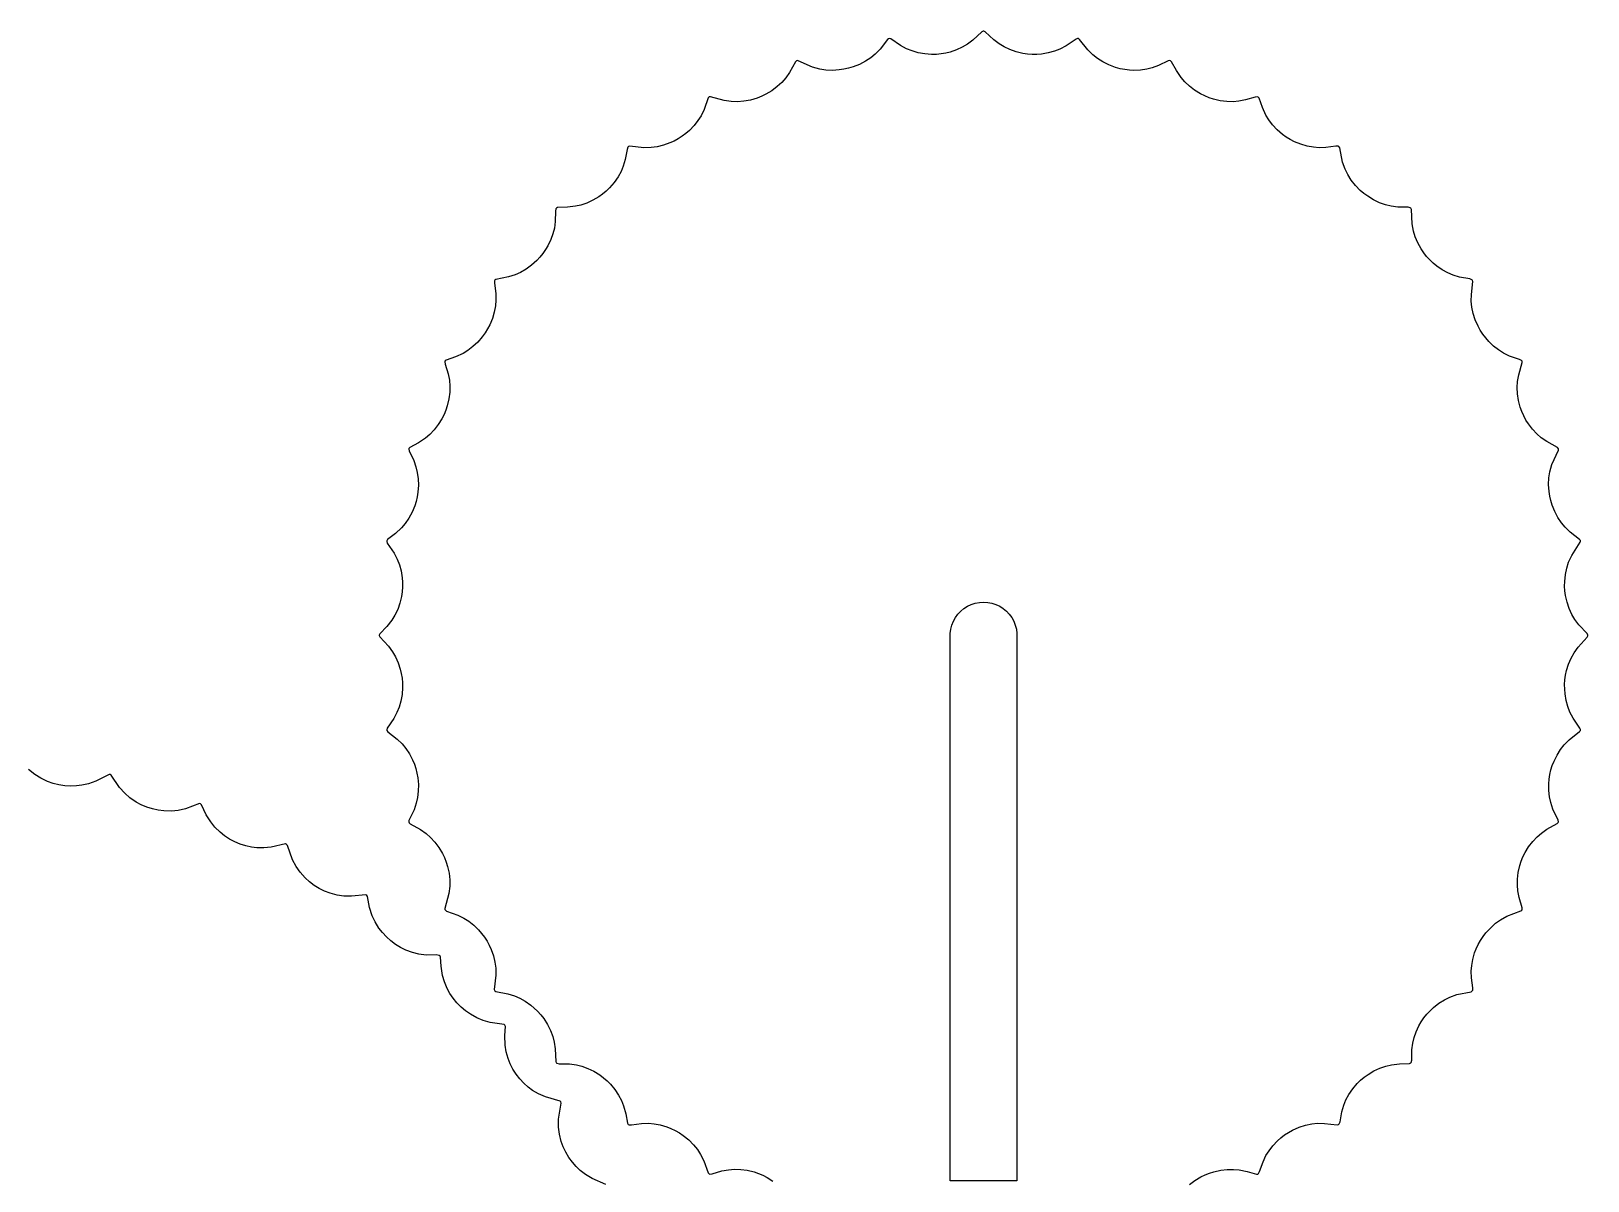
# Model space of a CAD drawing. Header units: centimetres. Extents: x 0.5 to 58.9, y 0.2 to 79.9.
# Drawn here: x 34.26 to 52.92, y 55.66 to 69.44 of the extents above; entities that cross this region are included whole.
import ezdxf

# ---------------------------------------------------------------- set-up
doc = ezdxf.new("R2010")
doc.units = ezdxf.units.CM
doc.layers.get('0').update_dxf_attribs({"lineweight": 25, "true_color": 0xffffff})

msp = doc.modelspace()

# ---------------------------------------------------------------- linework, layer by layer
for p, q in [((45.656, 69.431), (45.551, 69.331)), ((45.672, 69.439), (45.656, 69.431)), ((45.682, 69.44), (45.672, 69.439)), ((45.698, 69.432), (45.682, 69.44)), ((45.8, 69.336), (45.698, 69.432)), ((44.438, 69.225), (44.38, 69.166)), ((44.525, 69.339), (44.438, 69.225)), ((44.54, 69.349), (44.525, 69.339)), ((44.55, 69.351), (44.54, 69.349)), ((44.567, 69.346), (44.55, 69.351)), ((44.684, 69.266), (44.567, 69.346)), ((44.756, 69.228), (44.684, 69.266)), ((44.821, 69.202), (44.756, 69.228)), ((45.354, 69.215), (45.278, 69.189)), ((45.423, 69.247), (45.354, 69.215)), ((45.484, 69.282), (45.423, 69.247)), ((45.551, 69.331), (45.484, 69.282)), ((45.865, 69.287), (45.8, 69.336)), ((45.925, 69.251), (45.865, 69.287)), ((45.993, 69.219), (45.925, 69.251)), ((46.069, 69.192), (45.993, 69.219)), ((46.593, 69.225), (46.527, 69.199)), ((46.667, 69.263), (46.593, 69.225)), ((46.787, 69.345), (46.667, 69.263)), ((46.804, 69.351), (46.787, 69.345)), ((46.815, 69.35), (46.804, 69.351)), ((46.829, 69.34), (46.815, 69.35)), ((46.927, 69.216), (46.829, 69.34)), ((46.987, 69.157), (46.927, 69.216)), ((43.423, 69.071), (43.354, 68.946)), ((43.436, 69.084), (43.423, 69.071)), ((43.445, 69.087), (43.436, 69.084)), ((43.456, 69.086), (43.445, 69.087)), ((43.628, 69.009), (43.456, 69.086)), ((44.191, 69.042), (44.114, 69.011)), ((44.262, 69.079), (44.191, 69.042)), ((44.326, 69.121), (44.262, 69.079)), ((44.38, 69.166), (44.326, 69.121)), ((44.893, 69.181), (44.821, 69.202)), ((44.972, 69.167), (44.893, 69.181)), ((45.055, 69.161), (44.972, 69.167)), ((45.112, 69.162), (45.055, 69.161)), ((45.168, 69.167), (45.112, 69.162)), ((45.224, 69.176), (45.168, 69.167)), ((45.278, 69.189), (45.224, 69.176)), ((46.15, 69.173), (46.069, 69.192)), ((46.206, 69.165), (46.15, 69.173)), ((46.262, 69.161), (46.206, 69.165)), ((46.318, 69.161), (46.262, 69.161)), ((46.374, 69.166), (46.318, 69.161)), ((46.453, 69.179), (46.374, 69.166)), ((46.527, 69.199), (46.453, 69.179)), ((47.043, 69.112), (46.987, 69.157)), ((47.108, 69.071), (47.043, 69.112)), ((47.181, 69.035), (47.108, 69.071)), ((47.259, 69.005), (47.181, 69.035)), ((47.891, 69.083), (47.775, 69.027)), ((47.909, 69.087), (47.891, 69.083)), ((47.919, 69.084), (47.909, 69.087)), ((47.932, 69.073), (47.919, 69.084)), ((47.989, 68.967), (47.932, 69.073)), ((43.307, 68.879), (43.261, 68.826)), ((43.354, 68.946), (43.307, 68.879)), ((43.714, 68.986), (43.628, 69.009)), ((43.787, 68.974), (43.714, 68.986)), ((43.866, 68.97), (43.787, 68.974)), ((43.949, 68.975), (43.866, 68.97)), ((44.004, 68.983), (43.949, 68.975)), ((44.06, 68.995), (44.004, 68.983)), ((44.114, 69.011), (44.06, 68.995)), ((47.314, 68.99), (47.259, 69.005)), ((47.37, 68.98), (47.314, 68.99)), ((47.425, 68.973), (47.37, 68.98)), ((47.48, 68.97), (47.425, 68.973)), ((47.56, 68.973), (47.48, 68.97)), ((47.634, 68.984), (47.56, 68.973)), ((47.7, 69), (47.634, 68.984)), ((47.775, 69.027), (47.7, 69)), ((48.044, 68.885), (47.989, 68.967)), ((48.089, 68.833), (48.044, 68.885)), ((43.019, 68.659), (42.966, 68.638)), ((43.069, 68.683), (43.019, 68.659)), ((43.141, 68.726), (43.069, 68.683)), ((43.205, 68.775), (43.141, 68.726)), ((43.261, 68.826), (43.205, 68.775)), ((48.144, 68.781), (48.089, 68.833)), ((48.207, 68.732), (48.144, 68.781)), ((48.278, 68.688), (48.207, 68.732)), ((48.328, 68.663), (48.278, 68.688)), ((48.381, 68.642), (48.328, 68.663)), ((42.328, 68.501), (42.292, 68.427)), ((42.379, 68.64), (42.328, 68.501)), ((42.391, 68.651), (42.379, 68.64)), ((42.407, 68.653), (42.391, 68.651)), ((42.57, 68.608), (42.407, 68.653)), ((42.655, 68.596), (42.57, 68.608)), ((42.727, 68.594), (42.655, 68.596)), ((42.805, 68.6), (42.727, 68.594)), ((42.885, 68.614), (42.805, 68.6)), ((42.966, 68.638), (42.885, 68.614)), ((48.434, 68.624), (48.381, 68.642)), ((48.515, 68.605), (48.434, 68.624)), ((48.594, 68.596), (48.515, 68.605)), ((48.669, 68.594), (48.594, 68.596)), ((48.738, 68.6), (48.669, 68.594)), ((48.816, 68.615), (48.738, 68.6)), ((48.932, 68.65), (48.816, 68.615)), ((48.959, 68.653), (48.932, 68.65)), ((48.968, 68.649), (48.959, 68.653)), ((48.979, 68.636), (48.968, 68.649)), ((49.019, 68.523), (48.979, 68.636)), ((49.06, 68.434), (49.019, 68.523)), ((42.208, 68.309), (42.153, 68.251)), ((42.255, 68.368), (42.208, 68.309)), ((42.292, 68.427), (42.255, 68.368)), ((49.096, 68.376), (49.06, 68.434)), ((49.142, 68.316), (49.096, 68.376)), ((49.196, 68.257), (49.142, 68.316)), ((41.918, 68.1), (41.841, 68.072)), ((41.969, 68.123), (41.918, 68.1)), ((42.019, 68.15), (41.969, 68.123)), ((42.066, 68.18), (42.019, 68.15)), ((42.111, 68.214), (42.066, 68.18)), ((42.153, 68.251), (42.111, 68.214)), ((49.259, 68.203), (49.196, 68.257)), ((49.305, 68.17), (49.259, 68.203)), ((49.353, 68.141), (49.305, 68.17)), ((49.403, 68.115), (49.353, 68.141)), ((49.48, 68.084), (49.403, 68.115)), ((41.406, 68.023), (41.384, 67.901)), ((41.415, 68.05), (41.406, 68.023)), ((41.422, 68.058), (41.415, 68.05)), ((41.438, 68.062), (41.422, 68.058)), ((41.607, 68.043), (41.438, 68.062)), ((41.693, 68.045), (41.607, 68.043)), ((41.765, 68.054), (41.693, 68.045)), ((41.841, 68.072), (41.765, 68.054)), ((49.557, 68.061), (49.48, 68.084)), ((49.631, 68.048), (49.557, 68.061)), ((49.699, 68.043), (49.631, 68.048)), ((49.78, 68.045), (49.699, 68.043)), ((49.9, 68.061), (49.78, 68.045)), ((49.928, 68.061), (49.9, 68.061)), ((49.937, 68.056), (49.928, 68.061)), ((49.946, 68.041), (49.937, 68.056)), ((49.98, 67.87), (49.946, 68.041)), ((41.333, 67.759), (41.297, 67.693)), ((41.36, 67.823), (41.333, 67.759)), ((41.384, 67.901), (41.36, 67.823)), ((50.01, 67.788), (49.98, 67.87)), ((50.042, 67.723), (50.01, 67.788)), ((50.083, 67.656), (50.042, 67.723)), ((41.197, 67.564), (41.156, 67.524)), ((41.251, 67.627), (41.197, 67.564)), ((41.297, 67.693), (41.251, 67.627)), ((50.134, 67.592), (50.083, 67.656)), ((50.193, 67.531), (50.134, 67.592)), ((40.853, 67.356), (40.786, 67.341)), ((40.923, 67.38), (40.853, 67.356)), ((40.996, 67.413), (40.923, 67.38)), ((41.067, 67.455), (40.996, 67.413)), ((41.113, 67.488), (41.067, 67.455)), ((41.156, 67.524), (41.113, 67.488)), ((50.235, 67.494), (50.193, 67.531)), ((50.281, 67.461), (50.235, 67.494)), ((50.352, 67.417), (50.281, 67.461)), ((50.424, 67.383), (50.352, 67.417)), ((50.495, 67.358), (50.424, 67.383)), ((50.562, 67.342), (50.495, 67.358)), ((40.547, 67.284), (40.545, 67.16)), ((40.552, 67.312), (40.547, 67.284)), ((40.558, 67.32), (40.552, 67.312)), ((40.573, 67.327), (40.558, 67.32)), ((40.69, 67.33), (40.573, 67.327)), ((40.786, 67.341), (40.69, 67.33)), ((50.642, 67.331), (50.562, 67.342)), ((50.765, 67.329), (50.642, 67.331)), ((50.792, 67.324), (50.765, 67.329)), ((50.8, 67.318), (50.792, 67.324)), ((50.807, 67.302), (50.8, 67.318)), ((50.815, 67.129), (50.807, 67.302)), ((40.517, 67.013), (40.492, 66.942)), ((40.534, 67.08), (40.517, 67.013)), ((40.545, 67.16), (40.534, 67.08)), ((50.831, 67.044), (50.815, 67.129)), ((50.852, 66.974), (50.831, 67.044)), ((40.429, 66.822), (40.397, 66.776)), ((40.457, 66.869), (40.429, 66.822)), ((40.492, 66.942), (40.457, 66.869)), ((50.882, 66.902), (50.852, 66.974)), ((50.921, 66.83), (50.882, 66.902)), ((50.953, 66.784), (50.921, 66.83)), ((40.261, 66.634), (40.196, 66.587)), ((40.324, 66.69), (40.261, 66.634)), ((40.362, 66.732), (40.324, 66.69)), ((40.397, 66.776), (40.362, 66.732)), ((50.987, 66.739), (50.953, 66.784)), ((51.025, 66.698), (50.987, 66.739)), ((51.066, 66.659), (51.025, 66.698)), ((51.109, 66.624), (51.066, 66.659)), ((51.175, 66.578), (51.109, 66.624)), ((39.82, 66.456), (39.815, 66.447)), ((39.815, 66.447), (39.815, 66.42)), ((39.815, 66.42), (39.831, 66.298)), ((39.834, 66.465), (39.82, 66.456)), ((39.985, 66.495), (39.834, 66.465)), ((40.064, 66.52), (39.985, 66.495)), ((40.129, 66.549), (40.064, 66.52)), ((40.196, 66.587), (40.129, 66.549)), ((51.241, 66.542), (51.175, 66.578)), ((51.305, 66.515), (51.241, 66.542)), ((51.382, 66.492), (51.305, 66.515)), ((51.504, 66.47), (51.382, 66.492)), ((51.531, 66.461), (51.504, 66.47)), ((51.524, 66.286), (51.542, 66.438)), ((51.538, 66.454), (51.531, 66.461)), ((51.542, 66.438), (51.538, 66.454)), ((39.831, 66.298), (39.833, 66.217)), ((51.523, 66.203), (51.524, 66.286)), ((39.814, 66.074), (39.792, 65.998)), ((39.828, 66.148), (39.814, 66.074)), ((39.833, 66.217), (39.828, 66.148)), ((51.531, 66.133), (51.523, 66.203)), ((51.546, 66.058), (51.531, 66.133)), ((51.57, 65.981), (51.546, 66.058)), ((39.734, 65.871), (39.704, 65.823)), ((39.76, 65.921), (39.734, 65.871)), ((39.792, 65.998), (39.76, 65.921)), ((51.604, 65.905), (51.57, 65.981)), ((51.631, 65.855), (51.604, 65.905)), ((39.617, 65.714), (39.558, 65.66)), ((39.671, 65.777), (39.617, 65.714)), ((39.704, 65.823), (39.671, 65.777)), ((51.662, 65.808), (51.631, 65.855)), ((51.696, 65.763), (51.662, 65.808)), ((51.732, 65.721), (51.696, 65.763)), ((51.79, 65.666), (51.732, 65.721)), ((39.227, 65.488), (39.223, 65.478)), ((39.239, 65.499), (39.227, 65.488)), ((39.351, 65.538), (39.239, 65.499)), ((39.44, 65.579), (39.351, 65.538)), ((39.499, 65.615), (39.44, 65.579)), ((39.558, 65.66), (39.499, 65.615)), ((51.85, 65.62), (51.79, 65.666)), ((51.909, 65.583), (51.85, 65.62)), ((51.982, 65.547), (51.909, 65.583)), ((52.1, 65.506), (51.982, 65.547)), ((52.125, 65.493), (52.1, 65.506)), ((52.131, 65.485), (52.125, 65.493)), ((52.133, 65.469), (52.131, 65.485)), ((39.223, 65.478), (39.226, 65.451)), ((39.226, 65.451), (39.262, 65.335)), ((39.262, 65.335), (39.276, 65.256)), ((52.078, 65.242), (52.092, 65.323)), ((52.092, 65.323), (52.133, 65.469)), ((39.28, 65.112), (39.27, 65.032)), ((39.276, 65.256), (39.282, 65.187)), ((39.282, 65.187), (39.28, 65.112)), ((52.074, 65.171), (52.078, 65.242)), ((52.077, 65.095), (52.074, 65.171)), ((39.251, 64.952), (39.234, 64.898)), ((39.27, 65.032), (39.251, 64.952)), ((52.089, 65.015), (52.077, 65.095)), ((52.11, 64.934), (52.089, 65.015)), ((52.129, 64.881), (52.11, 64.934)), ((39.187, 64.795), (39.143, 64.725)), ((39.212, 64.846), (39.187, 64.795)), ((39.234, 64.898), (39.212, 64.846)), ((52.152, 64.829), (52.129, 64.881)), ((52.178, 64.78), (52.152, 64.829)), ((52.208, 64.733), (52.178, 64.78)), ((38.989, 64.563), (38.908, 64.508)), ((39.042, 64.608), (38.989, 64.563)), ((39.094, 64.662), (39.042, 64.608)), ((39.143, 64.725), (39.094, 64.662)), ((52.256, 64.669), (52.208, 64.733)), ((52.308, 64.614), (52.256, 64.669)), ((52.36, 64.568), (52.308, 64.614)), ((52.427, 64.521), (52.36, 64.568)), ((38.791, 64.438), (38.789, 64.429)), ((38.789, 64.429), (38.793, 64.41)), ((38.803, 64.451), (38.791, 64.438)), ((38.793, 64.41), (38.849, 64.294)), ((38.908, 64.508), (38.803, 64.451)), ((52.557, 64.449), (52.427, 64.521)), ((52.489, 64.246), (52.566, 64.419)), ((52.566, 64.436), (52.557, 64.449)), ((52.566, 64.419), (52.566, 64.436)), ((38.849, 64.294), (38.876, 64.218)), ((38.876, 64.218), (38.892, 64.151)), ((52.465, 64.16), (52.489, 64.246)), ((38.892, 64.151), (38.903, 64.077)), ((38.906, 63.998), (38.9, 63.915)), ((38.903, 64.077), (38.906, 63.998)), ((52.45, 64.007), (52.454, 64.087)), ((52.455, 63.925), (52.45, 64.007)), ((52.454, 64.087), (52.465, 64.16)), ((38.878, 63.804), (38.861, 63.75)), ((38.891, 63.859), (38.878, 63.804)), ((38.9, 63.915), (38.891, 63.859)), ((52.463, 63.869), (52.455, 63.925)), ((52.475, 63.814), (52.463, 63.869)), ((52.492, 63.76), (52.475, 63.814)), ((38.829, 63.674), (38.791, 63.603)), ((38.861, 63.75), (38.829, 63.674)), ((52.523, 63.683), (52.492, 63.76)), ((52.56, 63.612), (52.523, 63.683)), ((38.703, 63.489), (38.631, 63.422)), ((38.748, 63.542), (38.703, 63.489)), ((38.791, 63.603), (38.748, 63.542)), ((52.603, 63.549), (52.56, 63.612)), ((52.648, 63.495), (52.603, 63.549)), ((52.706, 63.437), (52.648, 63.495)), ((52.819, 63.35), (52.706, 63.437)), ((38.526, 63.334), (38.525, 63.324)), ((38.525, 63.324), (38.532, 63.306)), ((38.535, 63.348), (38.526, 63.334)), ((38.532, 63.306), (38.614, 63.185)), ((38.631, 63.422), (38.535, 63.348)), ((52.726, 63.157), (52.829, 63.315)), ((52.83, 63.336), (52.819, 63.35)), ((52.829, 63.315), (52.831, 63.326)), ((52.831, 63.326), (52.83, 63.336)), ((38.614, 63.185), (38.652, 63.111)), ((38.652, 63.111), (38.678, 63.045)), ((52.667, 63.006), (52.689, 63.076)), ((52.689, 63.076), (52.726, 63.157)), ((38.678, 63.045), (38.698, 62.971)), ((38.698, 62.971), (38.711, 62.891)), ((38.711, 62.891), (38.715, 62.836)), ((52.642, 62.846), (52.65, 62.928)), ((52.65, 62.928), (52.667, 63.006)), ((38.711, 62.723), (38.703, 62.667)), ((38.715, 62.78), (38.711, 62.723)), ((38.715, 62.836), (38.715, 62.78)), ((52.641, 62.79), (52.642, 62.846)), ((52.644, 62.733), (52.641, 62.79)), ((52.652, 62.677), (52.644, 62.733)), ((38.657, 62.511), (38.624, 62.443)), ((38.683, 62.586), (38.657, 62.511)), ((38.703, 62.667), (38.683, 62.586)), ((45.404, 62.49), (45.443, 62.522)), ((45.443, 62.522), (45.485, 62.549)), ((45.485, 62.549), (45.531, 62.57)), ((45.531, 62.57), (45.579, 62.585)), ((45.579, 62.585), (45.628, 62.595)), ((45.628, 62.595), (45.678, 62.598)), ((45.678, 62.598), (45.728, 62.595)), ((45.728, 62.595), (45.778, 62.585)), ((45.778, 62.585), (45.825, 62.57)), ((45.825, 62.57), (45.871, 62.549)), ((45.871, 62.549), (45.913, 62.522)), ((45.913, 62.522), (45.952, 62.49)), ((52.67, 62.596), (52.652, 62.677)), ((52.696, 62.52), (52.67, 62.596)), ((52.728, 62.451), (52.696, 62.52)), ((38.588, 62.383), (38.527, 62.305)), ((38.624, 62.443), (38.588, 62.383)), ((45.285, 62.273), (45.298, 62.322)), ((45.298, 62.322), (45.316, 62.368)), ((45.316, 62.368), (45.34, 62.412)), ((45.34, 62.412), (45.37, 62.453)), ((45.37, 62.453), (45.404, 62.49)), ((45.952, 62.49), (45.986, 62.453)), ((45.986, 62.453), (46.016, 62.412)), ((46.016, 62.412), (46.04, 62.368)), ((46.04, 62.368), (46.058, 62.322)), ((46.058, 62.322), (46.071, 62.273)), ((52.764, 62.39), (52.728, 62.451)), ((52.812, 62.324), (52.764, 62.39)), ((52.911, 62.22), (52.812, 62.324)), ((38.444, 62.217), (38.436, 62.202)), ((38.436, 62.202), (38.436, 62.197)), ((38.436, 62.197), (38.442, 62.181)), ((38.442, 62.181), (38.546, 62.069)), ((38.527, 62.305), (38.444, 62.217)), ((45.278, 55.665), (45.279, 62.223)), ((45.279, 62.223), (45.285, 62.273)), ((46.071, 62.273), (46.077, 62.223)), ((46.077, 62.223), (46.078, 55.665)), ((52.803, 62.06), (52.912, 62.178)), ((52.92, 62.203), (52.911, 62.22)), ((52.912, 62.178), (52.92, 62.193)), ((52.92, 62.193), (52.92, 62.203)), ((38.546, 62.069), (38.595, 62.003)), ((38.595, 62.003), (38.63, 61.941)), ((38.63, 61.941), (38.662, 61.872)), ((52.719, 61.927), (52.754, 61.99)), ((52.754, 61.99), (52.803, 62.06)), ((38.662, 61.872), (38.687, 61.795)), ((38.687, 61.795), (38.7, 61.741)), ((52.653, 61.724), (52.664, 61.778)), ((52.664, 61.778), (52.688, 61.856)), ((52.688, 61.856), (52.719, 61.927)), ((38.7, 61.741), (38.709, 61.686)), ((38.709, 61.686), (38.714, 61.629)), ((38.715, 61.573), (38.709, 61.49)), ((38.714, 61.629), (38.715, 61.573)), ((52.641, 61.611), (52.645, 61.668)), ((52.642, 61.555), (52.641, 61.611)), ((52.645, 61.668), (52.653, 61.724)), ((38.695, 61.411), (38.673, 61.338)), ((38.709, 61.49), (38.695, 61.411)), ((52.646, 61.5), (52.642, 61.555)), ((52.659, 61.42), (52.646, 61.5)), ((52.68, 61.347), (52.659, 61.42)), ((38.609, 61.202), (38.53, 61.086)), ((38.647, 61.274), (38.609, 61.202)), ((38.673, 61.338), (38.647, 61.274)), ((52.705, 61.281), (52.68, 61.347)), ((52.743, 61.208), (52.705, 61.281)), ((52.825, 61.088), (52.743, 61.208)), ((38.53, 61.086), (38.525, 61.069)), ((38.525, 61.069), (38.527, 61.059)), ((38.527, 61.059), (38.538, 61.045)), ((38.538, 61.045), (38.652, 60.956)), ((52.695, 60.948), (52.82, 61.047)), ((52.82, 61.047), (52.83, 61.061)), ((52.831, 61.071), (52.825, 61.088)), ((52.83, 61.061), (52.831, 61.071)), ((38.652, 60.956), (38.711, 60.898)), ((38.711, 60.898), (38.756, 60.844)), ((38.756, 60.844), (38.798, 60.78)), ((52.55, 60.766), (52.591, 60.831)), ((52.591, 60.831), (52.635, 60.888)), ((52.635, 60.888), (52.695, 60.948)), ((38.798, 60.78), (38.835, 60.709)), ((38.835, 60.709), (38.857, 60.658)), ((38.857, 60.658), (38.874, 60.604)), ((52.477, 60.587), (52.493, 60.641)), ((52.493, 60.641), (52.514, 60.693)), ((52.514, 60.693), (52.55, 60.766)), ((34.307, 60.534), (34.234, 60.594)), ((34.379, 60.489), (34.307, 60.534)), ((34.46, 60.45), (34.379, 60.489)), ((34.527, 60.426), (34.46, 60.45)), ((35.039, 60.452), (34.953, 60.421)), ((35.199, 60.534), (35.039, 60.452)), ((35.212, 60.533), (35.199, 60.534)), ((35.224, 60.525), (35.212, 60.533)), ((35.323, 60.375), (35.224, 60.525)), ((38.874, 60.604), (38.888, 60.549)), ((38.888, 60.549), (38.898, 60.494)), ((38.898, 60.494), (38.906, 60.411)), ((52.451, 60.421), (52.456, 60.476)), ((52.456, 60.476), (52.464, 60.532)), ((52.464, 60.532), (52.477, 60.587)), ((34.596, 60.409), (34.527, 60.426)), ((34.667, 60.398), (34.596, 60.409)), ((34.737, 60.393), (34.667, 60.398)), ((34.806, 60.395), (34.737, 60.393)), ((34.872, 60.403), (34.806, 60.395)), ((34.953, 60.421), (34.872, 60.403)), ((35.385, 60.307), (35.323, 60.375)), ((35.448, 60.253), (35.385, 60.307)), ((38.904, 60.331), (38.894, 60.255)), ((38.906, 60.411), (38.904, 60.331)), ((52.452, 60.34), (52.451, 60.421)), ((52.46, 60.264), (52.452, 60.34)), ((52.475, 60.195), (52.46, 60.264)), ((35.522, 60.202), (35.448, 60.253)), ((35.583, 60.169), (35.522, 60.202)), ((35.649, 60.142), (35.583, 60.169)), ((35.717, 60.12), (35.649, 60.142)), ((35.787, 60.105), (35.717, 60.12)), ((35.856, 60.096), (35.787, 60.105)), ((35.945, 60.095), (35.856, 60.096)), ((36.026, 60.103), (35.945, 60.095)), ((36.115, 60.122), (36.026, 60.103)), ((36.283, 60.183), (36.115, 60.122)), ((36.295, 60.18), (36.283, 60.183)), ((36.306, 60.17), (36.295, 60.18)), ((36.362, 60.051), (36.306, 60.17)), ((38.853, 60.11), (38.792, 59.982)), ((38.879, 60.187), (38.853, 60.11)), ((38.894, 60.255), (38.879, 60.187)), ((52.501, 60.116), (52.475, 60.195)), ((52.563, 59.985), (52.501, 60.116)), ((36.416, 59.964), (36.362, 60.051)), ((36.466, 59.902), (36.416, 59.964)), ((36.528, 59.841), (36.466, 59.902)), ((38.792, 59.982), (38.789, 59.965)), ((38.789, 59.965), (38.793, 59.955)), ((38.793, 59.955), (38.806, 59.942)), ((38.806, 59.942), (38.932, 59.874)), ((52.43, 59.877), (52.552, 59.944)), ((52.552, 59.944), (52.564, 59.957)), ((52.567, 59.966), (52.563, 59.985)), ((52.564, 59.957), (52.567, 59.966)), ((36.582, 59.798), (36.528, 59.841)), ((36.64, 59.759), (36.582, 59.798)), ((36.704, 59.726), (36.64, 59.759)), ((36.77, 59.698), (36.704, 59.726)), ((37.314, 59.7), (37.142, 59.661)), ((37.326, 59.695), (37.314, 59.7)), ((38.932, 59.874), (38.999, 59.826)), ((38.999, 59.826), (39.051, 59.779)), ((39.051, 59.779), (39.103, 59.723)), ((39.103, 59.723), (39.151, 59.659)), ((52.21, 59.667), (52.259, 59.731)), ((52.259, 59.731), (52.311, 59.785)), ((52.311, 59.785), (52.364, 59.831)), ((52.364, 59.831), (52.43, 59.877)), ((36.837, 59.677), (36.77, 59.698)), ((36.904, 59.662), (36.837, 59.677)), ((36.97, 59.654), (36.904, 59.662)), ((37.052, 59.652), (36.97, 59.654)), ((37.142, 59.661), (37.052, 59.652)), ((37.335, 59.683), (37.326, 59.695)), ((37.395, 59.511), (37.335, 59.683)), ((39.151, 59.659), (39.194, 59.587)), ((39.194, 59.587), (39.218, 59.536)), ((39.218, 59.536), (39.239, 59.483)), ((52.121, 59.493), (52.142, 59.546)), ((52.142, 59.546), (52.167, 59.596)), ((52.167, 59.596), (52.21, 59.667)), ((37.439, 59.429), (37.395, 59.511)), ((37.487, 59.361), (37.439, 59.429)), ((37.547, 59.294), (37.487, 59.361)), ((39.239, 59.483), (39.255, 59.43)), ((39.255, 59.43), (39.273, 59.349)), ((39.273, 59.349), (39.281, 59.27)), ((52.076, 59.28), (52.085, 59.359)), ((52.085, 59.359), (52.104, 59.44)), ((52.104, 59.44), (52.121, 59.493)), ((37.599, 59.247), (37.547, 59.294)), ((37.656, 59.204), (37.599, 59.247)), ((37.717, 59.167), (37.656, 59.204)), ((37.781, 59.135), (37.717, 59.167)), ((39.281, 59.196), (39.271, 59.108)), ((39.281, 59.27), (39.281, 59.196)), ((52.075, 59.205), (52.076, 59.28)), ((52.08, 59.137), (52.075, 59.205)), ((37.846, 59.111), (37.781, 59.135)), ((37.931, 59.088), (37.846, 59.111)), ((38.012, 59.076), (37.931, 59.088)), ((38.102, 59.074), (38.012, 59.076)), ((38.276, 59.09), (38.102, 59.074)), ((38.287, 59.084), (38.276, 59.09)), ((38.295, 59.071), (38.287, 59.084)), ((38.32, 58.938), (38.295, 59.071)), ((39.271, 59.108), (39.223, 58.926)), ((52.095, 59.058), (52.08, 59.137)), ((52.132, 58.935), (52.095, 59.058)), ((38.351, 58.84), (38.32, 58.938)), ((38.385, 58.767), (38.351, 58.84)), ((38.431, 58.693), (38.385, 58.767)), ((39.223, 58.926), (39.223, 58.915)), ((39.223, 58.915), (39.228, 58.906)), ((39.228, 58.906), (39.243, 58.895)), ((39.243, 58.895), (39.377, 58.847)), ((39.377, 58.847), (39.45, 58.811)), ((39.45, 58.811), (39.51, 58.774)), ((39.51, 58.774), (39.569, 58.727)), ((51.814, 58.749), (51.874, 58.792)), ((51.874, 58.792), (51.95, 58.834)), ((51.95, 58.834), (52.116, 58.897)), ((52.116, 58.897), (52.129, 58.907)), ((52.129, 58.907), (52.133, 58.917)), ((52.133, 58.917), (52.132, 58.935)), ((38.473, 58.638), (38.431, 58.693)), ((38.521, 58.586), (38.473, 58.638)), ((38.574, 58.538), (38.521, 58.586)), ((39.569, 58.727), (39.627, 58.671)), ((39.627, 58.671), (39.663, 58.629)), ((39.663, 58.629), (39.697, 58.584)), ((39.697, 58.584), (39.728, 58.536)), ((51.634, 58.545), (51.665, 58.592)), ((51.665, 58.592), (51.699, 58.637)), ((51.699, 58.637), (51.755, 58.697)), ((51.755, 58.697), (51.814, 58.749)), ((38.632, 58.496), (38.574, 58.538)), ((38.692, 58.459), (38.632, 58.496)), ((38.753, 58.429), (38.692, 58.459)), ((38.835, 58.399), (38.753, 58.429)), ((38.912, 58.38), (38.835, 58.399)), ((39.728, 58.536), (39.754, 58.487)), ((39.754, 58.487), (39.778, 58.436)), ((39.778, 58.436), (39.804, 58.359)), ((51.541, 58.317), (51.563, 58.394)), ((51.563, 58.394), (51.582, 58.445)), ((51.582, 58.445), (51.606, 58.496)), ((51.606, 58.496), (51.634, 58.545)), ((38.998, 58.369), (38.912, 58.38)), ((39.118, 58.37), (38.998, 58.369)), ((39.155, 58.365), (39.118, 58.37)), ((39.165, 58.357), (39.155, 58.365)), ((39.17, 58.343), (39.165, 58.357)), ((39.176, 58.236), (39.17, 58.343)), ((39.193, 58.123), (39.176, 58.236)), ((39.804, 58.359), (39.822, 58.283)), ((39.822, 58.283), (39.831, 58.211)), ((39.831, 58.211), (39.833, 58.126)), ((51.523, 58.175), (51.528, 58.243)), ((51.528, 58.243), (51.541, 58.317)), ((39.216, 58.048), (39.193, 58.123)), ((39.249, 57.969), (39.216, 58.048)), ((39.833, 58.126), (39.814, 57.957)), ((51.525, 58.095), (51.523, 58.175)), ((51.542, 57.975), (51.525, 58.095)), ((39.282, 57.909), (39.249, 57.969)), ((39.321, 57.851), (39.282, 57.909)), ((39.367, 57.796), (39.321, 57.851)), ((39.814, 57.957), (39.819, 57.942)), ((39.819, 57.942), (39.832, 57.932)), ((39.832, 57.932), (39.977, 57.903)), ((39.977, 57.903), (40.055, 57.879)), ((40.055, 57.879), (40.119, 57.852)), ((40.119, 57.852), (40.185, 57.815)), ((51.201, 57.833), (51.267, 57.865)), ((51.267, 57.865), (51.349, 57.895)), ((51.349, 57.895), (51.521, 57.93)), ((51.521, 57.93), (51.535, 57.939)), ((51.535, 57.939), (51.54, 57.948)), ((51.54, 57.948), (51.542, 57.975)), ((39.417, 57.745), (39.367, 57.796)), ((39.471, 57.699), (39.417, 57.745)), ((39.528, 57.659), (39.471, 57.699)), ((39.605, 57.617), (39.528, 57.659)), ((40.185, 57.815), (40.251, 57.769)), ((40.251, 57.769), (40.294, 57.734)), ((40.294, 57.734), (40.334, 57.695)), ((40.334, 57.695), (40.372, 57.653)), ((40.372, 57.653), (40.407, 57.608)), ((50.956, 57.616), (50.991, 57.66)), ((50.991, 57.66), (51.029, 57.702)), ((51.029, 57.702), (51.07, 57.741)), ((51.07, 57.741), (51.134, 57.791)), ((51.134, 57.791), (51.201, 57.833)), ((39.68, 57.586), (39.605, 57.617)), ((39.766, 57.562), (39.68, 57.586)), ((39.931, 57.538), (39.766, 57.562)), ((39.942, 57.53), (39.931, 57.538)), ((39.94, 57.403), (39.947, 57.511)), ((39.947, 57.511), (39.942, 57.53)), ((40.407, 57.608), (40.451, 57.537)), ((40.451, 57.537), (40.487, 57.465)), ((40.487, 57.465), (40.514, 57.394)), ((50.862, 57.45), (50.896, 57.522)), ((50.896, 57.522), (50.924, 57.57)), ((50.924, 57.57), (50.956, 57.616)), ((39.943, 57.288), (39.94, 57.403)), ((39.956, 57.211), (39.943, 57.288)), ((40.514, 57.394), (40.532, 57.326)), ((40.532, 57.326), (40.544, 57.244)), ((50.811, 57.232), (50.822, 57.312)), ((50.822, 57.312), (50.838, 57.379)), ((50.838, 57.379), (50.862, 57.45)), ((39.98, 57.128), (39.956, 57.211)), ((40.005, 57.064), (39.98, 57.128)), ((40.544, 57.244), (40.55, 57.093)), ((40.55, 57.093), (40.557, 57.078)), ((50.804, 57.083), (50.809, 57.11)), ((50.809, 57.11), (50.811, 57.232)), ((40.037, 57.002), (40.005, 57.064)), ((40.075, 56.942), (40.037, 57.002)), ((40.119, 56.885), (40.075, 56.942)), ((40.557, 57.078), (40.565, 57.072)), ((40.565, 57.072), (40.593, 57.067)), ((40.593, 57.067), (40.717, 57.065)), ((40.717, 57.065), (40.798, 57.053)), ((40.798, 57.053), (40.865, 57.036)), ((40.865, 57.036), (40.937, 57.011)), ((40.937, 57.011), (41.009, 56.976)), ((41.009, 56.976), (41.08, 56.932)), ((41.08, 56.932), (41.125, 56.898)), ((50.196, 56.868), (50.239, 56.905)), ((50.239, 56.905), (50.285, 56.938)), ((50.285, 56.938), (50.356, 56.981)), ((50.356, 56.981), (50.428, 57.014)), ((50.428, 57.014), (50.499, 57.039)), ((50.499, 57.039), (50.566, 57.055)), ((50.566, 57.055), (50.663, 57.066)), ((50.663, 57.066), (50.782, 57.069)), ((50.782, 57.069), (50.797, 57.076)), ((50.797, 57.076), (50.804, 57.083)), ((40.168, 56.833), (40.119, 56.885)), ((40.219, 56.787), (40.168, 56.833)), ((40.272, 56.747), (40.219, 56.787)), ((40.343, 56.705), (40.272, 56.747)), ((41.125, 56.898), (41.167, 56.861)), ((41.167, 56.861), (41.207, 56.821)), ((41.207, 56.821), (41.26, 56.758)), ((41.26, 56.758), (41.304, 56.691)), ((50.057, 56.699), (50.102, 56.765)), ((50.102, 56.765), (50.156, 56.829)), ((50.156, 56.829), (50.196, 56.868)), ((40.427, 56.668), (40.343, 56.705)), ((40.602, 56.618), (40.427, 56.668)), ((40.583, 56.402), (40.614, 56.594)), ((40.611, 56.608), (40.602, 56.618)), ((40.614, 56.594), (40.611, 56.608)), ((41.304, 56.691), (41.338, 56.625)), ((41.338, 56.625), (41.364, 56.562)), ((41.364, 56.562), (41.39, 56.468)), ((49.971, 56.492), (49.995, 56.569)), ((49.995, 56.569), (50.021, 56.633)), ((50.021, 56.633), (50.057, 56.699)), ((40.583, 56.308), (40.583, 56.402)), ((41.39, 56.468), (41.411, 56.354)), ((41.411, 56.354), (41.42, 56.34)), ((41.457, 56.335), (41.58, 56.352)), ((41.58, 56.352), (41.661, 56.353)), ((41.661, 56.353), (41.73, 56.347)), ((41.73, 56.347), (41.804, 56.334)), ((49.536, 56.33), (49.611, 56.345)), ((49.611, 56.345), (49.681, 56.353)), ((49.681, 56.353), (49.765, 56.352)), ((49.765, 56.352), (49.917, 56.334)), ((49.933, 56.338), (49.941, 56.345)), ((49.941, 56.345), (49.95, 56.371)), ((49.95, 56.371), (49.971, 56.492)), ((40.594, 56.223), (40.583, 56.308)), ((40.616, 56.136), (40.594, 56.223)), ((41.42, 56.34), (41.429, 56.335)), ((41.429, 56.335), (41.457, 56.335)), ((41.804, 56.334), (41.881, 56.311)), ((41.881, 56.311), (41.932, 56.291)), ((41.932, 56.291), (41.983, 56.266)), ((41.983, 56.266), (42.032, 56.238)), ((42.032, 56.238), (42.079, 56.207)), ((42.079, 56.207), (42.144, 56.154)), ((49.2, 56.142), (49.241, 56.179)), ((49.241, 56.179), (49.286, 56.213)), ((49.286, 56.213), (49.333, 56.244)), ((49.333, 56.244), (49.382, 56.271)), ((49.382, 56.271), (49.459, 56.305)), ((49.459, 56.305), (49.536, 56.33)), ((49.917, 56.334), (49.933, 56.338)), ((40.641, 56.07), (40.616, 56.136)), ((40.671, 56.005), (40.641, 56.07)), ((40.708, 55.944), (40.671, 56.005)), ((42.144, 56.154), (42.201, 56.096)), ((42.201, 56.096), (42.249, 56.037)), ((42.249, 56.037), (42.287, 55.977)), ((42.287, 55.977), (42.325, 55.903)), ((49.062, 55.965), (49.099, 56.024)), ((49.099, 56.024), (49.145, 56.084)), ((49.145, 56.084), (49.2, 56.142)), ((40.75, 55.886), (40.708, 55.944)), ((40.795, 55.834), (40.75, 55.886)), ((40.843, 55.789), (40.795, 55.834)), ((40.908, 55.738), (40.843, 55.789)), ((42.325, 55.903), (42.377, 55.759)), ((42.426, 55.746), (42.543, 55.782)), ((42.543, 55.782), (42.623, 55.796)), ((42.623, 55.796), (42.692, 55.802)), ((42.692, 55.802), (42.767, 55.8)), ((42.767, 55.8), (42.846, 55.79)), ((42.846, 55.79), (42.927, 55.77)), ((48.439, 55.773), (48.52, 55.791)), ((48.52, 55.791), (48.599, 55.801)), ((48.599, 55.801), (48.673, 55.801)), ((48.673, 55.801), (48.741, 55.795)), ((48.741, 55.795), (48.836, 55.776)), ((48.986, 55.775), (49.027, 55.892)), ((49.027, 55.892), (49.062, 55.965)), ((40.987, 55.691), (40.908, 55.738)), ((41.152, 55.62), (40.987, 55.691)), ((42.377, 55.759), (42.389, 55.746)), ((42.389, 55.746), (42.398, 55.743)), ((42.398, 55.743), (42.426, 55.746)), ((42.927, 55.77), (42.98, 55.753)), ((42.98, 55.753), (43.033, 55.731)), ((43.033, 55.731), (43.083, 55.705)), ((43.083, 55.705), (43.153, 55.661)), ((46.078, 55.665), (45.278, 55.665)), ((48.147, 55.618), (48.211, 55.667)), ((48.211, 55.667), (48.282, 55.71)), ((48.282, 55.71), (48.333, 55.735)), ((48.333, 55.735), (48.385, 55.756)), ((48.385, 55.756), (48.439, 55.773)), ((48.836, 55.776), (48.948, 55.743)), ((48.948, 55.743), (48.965, 55.745)), ((48.965, 55.745), (48.973, 55.751)), ((48.973, 55.751), (48.986, 55.775))]:
    msp.add_line(p, q)

doc.saveas('drawing.dxf')
